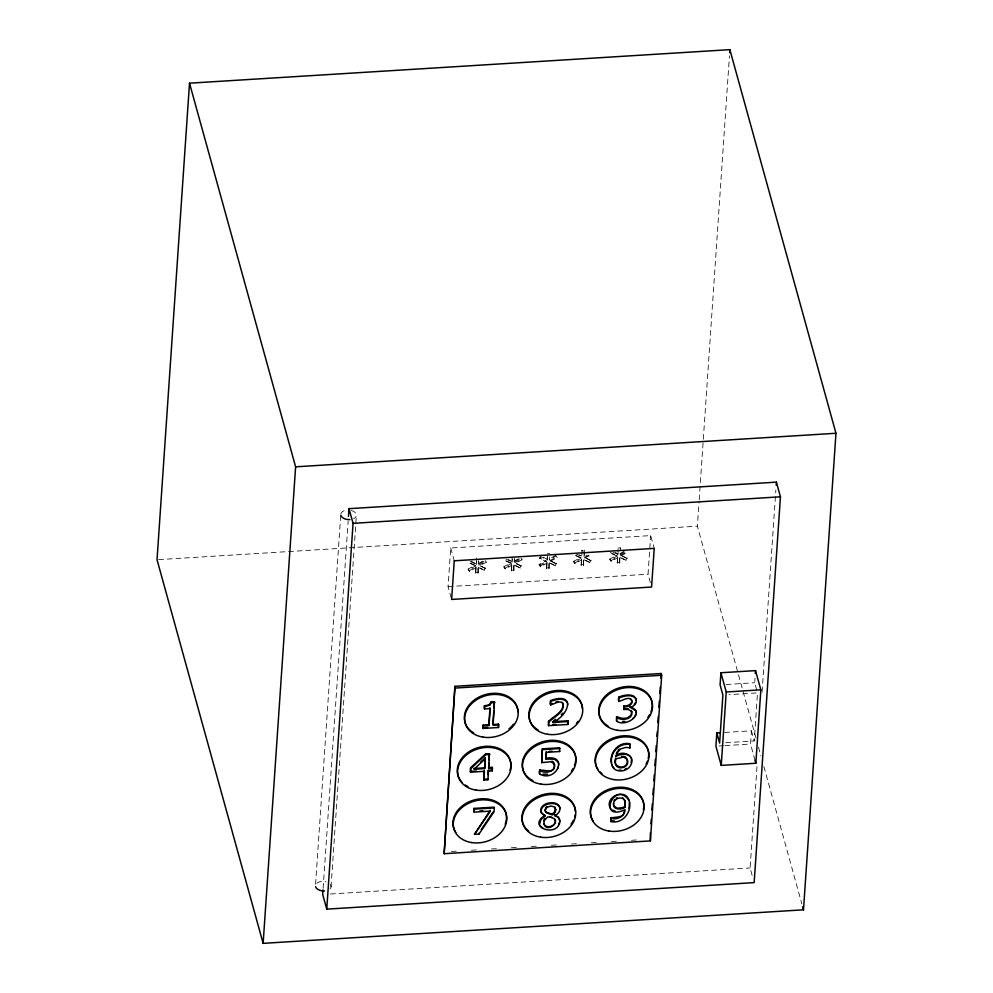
<?xml version="1.0" encoding="UTF-8"?>
<svg xmlns="http://www.w3.org/2000/svg" width="993" height="993" viewBox="0 0 993 993"><rect width="100%" height="100%" fill="white"/><g stroke="black" fill="none" stroke-linecap="round" stroke-linejoin="round"><path stroke-width="0.74" stroke-dasharray="4.96 3.72" d="M470.223 561.467L476.367 564.52L476.404 558.016M476.367 564.52L476.491 561.653M475.92 566.842L476.131 567.611L469.54 571.434L469.329 570.665L475.92 566.842L475.622 573.333L478.067 573.184L478.105 566.705L484.485 570.491L485.875 568.679L478.961 565.091L485.875 568.679M478.067 573.184L478.105 566.705M505.983 559.071L512.127 562.125L512.103 557.061M512.127 562.125L512.251 559.258M511.68 564.446L511.891 565.216L505.3 569.039L505.089 568.269L511.68 564.446L511.383 570.95L513.828 570.789L513.877 564.309L520.245 568.095L521.635 566.283L514.722 562.696L521.635 566.283M513.828 570.789L513.877 564.309M540.962 556.117L539.547 557.929L546.46 561.529L539.758 558.699L541.173 556.887L547.317 559.94L547.292 554.876M547.317 559.94L547.441 557.073M546.87 562.261L547.081 563.031L540.49 566.854L540.279 566.084L546.87 562.261L546.572 568.766L549.017 568.604L549.067 562.125L555.435 565.911L556.825 564.098L549.911 560.511L556.825 564.098M549.017 568.604L549.067 562.125M575.754 553.734L581.898 556.775L581.935 550.283L584.38 550.134L584.592 550.904L582.146 551.053L581.935 550.283M581.451 559.109L581.662 559.878L575.071 563.689L574.86 562.919L581.451 559.109L581.166 565.6L583.611 565.451L583.648 558.972L590.028 562.746L591.406 560.946L584.492 557.346L591.406 560.946M583.611 565.451L583.648 558.972M613.078 552.096L617.994 554.541L617.981 549.477M617.994 554.541L618.13 551.674M617.559 556.862L617.77 557.632L611.179 561.455L610.968 560.685L617.559 556.862L617.261 563.354L619.706 563.205L619.744 556.725L626.124 560.511L627.514 558.699L620.6 555.112L627.514 558.699M619.706 563.205L619.744 556.725M340.698 515.628L315.489 885.408A7.82 4.779 3.9 0 1 325.977 881.809M323.122 888.313L348.158 521.015M331.041 886.948L356.363 515.615M451.232 598.022L448.079 586.627L450.71 547.999L650.676 535.587L654.226 548.397M650.403 582.767L648.044 574.215L650.676 535.587M756.008 738.147L697.384 526.178L699.072 501.428M699.184 499.876L729.445 55.844M755.015 760.303L750.522 744.03L751.428 730.798L724.331 732.486M756.703 689.974L754.705 682.725L755.015 678.182M725.635 742.727L754.233 740.952L757.51 692.878L728.912 694.653M752.123 875.28L750.087 867.956L757.249 763.009M762.09 692.022L775.868 489.859M475.622 573.333L476.131 567.611M511.383 570.95L511.891 565.216M546.572 568.766L547.081 563.031M581.166 565.6L581.662 559.878M617.261 563.354L617.77 557.632M483.839 561.318L478.514 564.384L478.576 560.747M478.514 564.384L478.787 561.504M519.6 558.935L514.275 561.988L514.337 558.351M514.275 561.988L514.548 559.121M550.122 561.281L557.272 557.632L556.117 555.981L549.464 559.804L549.737 556.936M584.38 550.134L584.045 556.639L586.714 555.112M584.045 556.639L584.455 552.331M624.138 552.108L620.153 554.404L620.488 547.888L618.043 548.037L618.254 548.806M484.274 569.721L485.664 567.909M520.034 567.326L521.424 565.514M555.224 565.141L556.614 563.329M589.805 561.976L591.195 560.176M625.913 559.742L627.303 557.929M478.303 563.614L484.956 559.791M514.064 561.219L520.717 557.396M555.906 555.211L549.253 559.034L549.464 559.804M619.942 553.635L625.255 550.569M468.373 569.783L468.15 569.014L475.299 565.327L475.51 566.097L468.373 569.783L469.54 571.434M504.134 567.388L503.91 566.618L511.06 562.944L511.271 563.714L504.134 567.388L505.3 569.039M540.49 566.854L539.1 564.434L546.249 560.76M539.323 565.203L546.46 561.529M573.904 562.05L573.693 561.281L580.831 557.594L581.054 558.364L573.904 562.05L575.071 563.689M610 559.804L609.789 559.034L616.938 555.348L617.149 556.117L610 559.804L611.179 561.455M478.961 565.091L486.111 561.442L486.322 562.212L479.172 565.861M514.722 562.696L521.871 559.047L522.082 559.816L514.933 563.465M549.911 560.511L557.061 556.862L557.272 557.632M584.492 557.346L589.259 554.913M584.703 558.116L590.661 555.075M620.6 555.112L626.546 552.071M620.811 555.881L627.948 552.232M158.582 559.63L697.384 526.178M547.354 553.436L549.799 553.287M580.942 564.831L583.387 564.682M617.05 562.584L619.495 562.435M511.172 570.181L513.617 570.019M546.361 567.996L548.806 567.835M475.411 572.564L477.856 572.415M448.079 586.627L648.044 574.215M726.106 684.5L754.705 682.725M718.92 745.991L723.438 745.706M724.94 745.619L750.522 744.03M451.356 851.485L457.512 851.1M471.365 850.244L477.521 849.859M491.374 848.99L499.069 848.519M511.383 847.749L519.078 847.277M531.392 846.508L539.087 846.036M551.4 845.266L559.096 844.795M571.409 844.025L579.105 843.553M591.418 842.784L597.575 842.399M611.427 841.543L617.596 841.158M631.449 840.301L637.605 839.917M330.446 893.998L750.087 867.956M610.236 552.53L616.938 555.348M611.787 553.858L617.149 556.117M580.831 557.594L574.128 554.777L581.054 558.364M511.06 562.944L504.357 560.114L511.271 563.714M475.299 565.327L468.597 562.51L475.51 566.097M619.955 557.495L626.124 560.511M583.859 559.742L590.028 562.746M549.278 562.894L555.435 565.911M514.089 565.079L520.245 568.095M478.328 567.475L484.485 570.491M615.325 552.555L617.783 553.771M579.229 554.789L581.687 556.006M543.419 557.346L547.106 559.171M508.23 559.531L511.916 561.355M471.241 561.306L476.156 563.751M609.789 559.034L610.968 560.685M573.693 561.281L574.86 562.919M539.1 564.434L540.279 566.084M503.91 566.618L505.089 568.269M468.15 569.014L469.329 570.665M520.928 558.165L522.082 559.816M485.167 560.561L486.322 562.212M758.478 747.108L760.961 756.058M763.853 766.509L801.835 903.841M751.428 730.798L754.233 740.952M620.488 547.888L620.699 548.657M539.547 557.929L539.758 558.699M450.71 547.999L454.26 560.809M351.286 510.476A7.82 4.779 3.9 0 1 353.57 518.743M340.798 514.076A7.82 4.779 3.9 0 1 347.265 510.079M330.359 884.478A7.82 4.779 3.9 0 1 329.639 889.207"/><path stroke-width="1.49" d="M625.267 802.58L625.056 806.515L622.263 807.694L617.149 808.215L613.848 805.944M189.514 83.189L157.031 559.729L263.133 943.35L803.486 909.811L835.969 433.271L729.867 49.65L189.514 83.189L295.616 466.822L263.133 943.35M323.01 889.852L322.7 894.482L326.759 909.141L754.146 882.616L780.448 496.81L776.389 482.139L349.002 508.677L348.481 516.385M326.759 909.141L353.061 523.336L349.002 508.677M454.955 686.312L444.144 853.707L650.39 840.897L661.686 675.252L661.201 673.502L454.955 686.312L444.144 853.707M488.519 771.077L487.935 779.766L483.864 780.026L484.46 771.325L470.545 772.194L470.57 767.85L485.552 753.948L489.437 753.712L488.705 768.359L492.454 768.123L492.267 770.841L488.519 771.077L488.308 770.307L492.056 770.071L492.267 770.841M470.545 772.194L470.57 767.85M474.133 808.389L474.145 812.125L490.43 811.12L474.48 834.331L478.986 834.058L494.067 811.703L494.328 807.917L494.117 807.148L474.133 808.389L474.145 812.125M492.888 724.493L498.474 724.145L498.511 727.497L483.157 728.44L483.119 725.089L488.829 724.741L489.04 725.511L483.33 725.858L483.119 725.089M498.685 724.915L493.099 725.262L494.44 701.691L491.163 701.902L489.251 704.794L484.435 705.837L484.485 708.915L490.194 708.555L489.04 725.511M483.157 728.44L483.33 725.858M484.485 708.915L484.435 705.837M483.864 780.026L484.249 770.556M485.105 757.957L485.316 758.726L474.033 769.265L484.646 768.607L485.105 757.957L480.587 762.177M484.646 768.607L485.316 758.726M488.829 724.741L489.983 707.786M488.01 774.652L488.308 770.307M488.705 768.359L488.817 762.959M489.015 759.881L489.437 753.712M493 722.966L493.819 710.814M494.03 707.773L494.44 701.691M492.056 770.071L492.243 767.353L488.494 767.589M498.474 724.145L498.511 727.497M554.355 764.039C555.77 778.301 536.294 764.138 539.646 774.068C556.452 783.241 569.212 753.861 545.802 758.292L546.013 759.062L554.553 759.198L558.302 762.103M539.646 774.068L539.671 769.724M546.013 759.062L546.473 752.334L559.667 751.515L559.667 747.779L542.389 748.846L541.706 762.649L550.904 761.73L554.293 763.84M541.706 762.649L542.389 748.846M545.802 758.292L546.262 751.564M562.088 702.262L563.13 703.516C563.937 712.006 553.622 716.139 548.583 721.34L548.546 725.66L567.984 724.456L567.971 720.781L552.493 721.737M548.546 725.66L548.583 721.34M548.794 722.11C553.833 716.896 564.148 712.775 563.341 704.285L562.311 703.032C558.19 698.563 548.012 710.181 550.643 700.561C575.766 691.463 569.721 714.799 552.704 722.507L568.182 721.551M550.619 704.931L550.643 700.561M544.971 815.452C526.153 827.057 557.309 838.067 559.928 821.732C560.35 818.517 557.284 816.581 554.789 815.663C557.681 814.347 560.437 811.467 559.928 808.066C558.91 802.245 551.438 802.034 546.944 803.498A9.198 7.125 -15.5 0 0 542.563 806.192C539.435 809.034 540.8 814.409 544.983 815.352M567.971 720.781L567.984 724.456M631.647 711.509L631.089 715.059L627.439 718.001L622.599 718.448L616.628 716.797L616.591 721.154C626.347 728.068 646.753 712.105 629.959 706.83M616.591 721.154L616.628 716.797M630.418 698.538C634.924 702.336 627.675 706.929 623.765 705.911L623.976 706.681C627.886 707.699 635.135 703.106 630.629 699.308C626.372 695.299 616.256 706.631 618.825 697.111C624.225 694.666 636.141 692.518 636.389 701.319C634.304 710.243 625.056 703.963 635.756 710.74M618.8 701.468L618.825 697.111M610.807 808.91C604.327 799.799 618.974 789.907 626.67 796.237C635.408 806.701 624.734 824.922 610.993 821.559C608.523 813.652 624.001 821.261 624.46 810.871M610.993 821.559L610.993 817.537M631.548 711.298L628.209 709.412L623.79 709.499L623.765 705.911M623.79 709.499L623.976 706.681M631.176 757.845C628.097 752.669 620.551 753.675 616.094 756.393L617.286 752.657L620.762 748.871L625.888 747.369L629.996 747.791L629.996 743.769C617.82 741.188 607.952 754.295 612.073 765.553M650.328 833.015L650.39 840.897M650.961 823.818L651.271 819.213M651.904 810.015L652.314 803.883M652.947 794.673L653.369 788.541M653.89 780.87L654.3 774.739M654.933 765.529L655.355 759.397M655.876 751.726L656.286 745.594M656.919 736.396L657.229 731.791M657.862 722.581L658.285 716.45M658.905 707.252L659.327 701.108M659.849 693.449L660.271 687.305M660.891 678.107L661.201 673.502M729.656 52.741L729.867 49.65M716.809 732.958L715.916 746.177L721.228 765.404L755.834 763.257L760.849 689.837L755.524 670.61L720.918 672.757L720.086 684.872L722.892 695.026L719.615 743.099L716.809 732.958L719.826 732.76M721.228 765.404L726.231 691.984L720.918 672.757M755.325 673.639L755.524 670.61M776.191 485.229L776.389 482.139M629.028 808.451L629.45 802.245M615.722 758.044C611.167 768.619 628.941 770.605 627.228 759.782M631.225 762.698L631.486 758.789M491.163 701.902L490.182 705.067L484.646 706.606M557.718 768.445L558.376 766.782M616.368 753.637L617.075 751.887M635.011 715.928L635.669 714.389M558.786 823.991L559.431 822.539M543.816 820.119L544.611 818.617M614.084 800.817L614.63 799.787M481.282 829.552L493.024 812.175M490.219 810.35L474.48 834.331M634.217 704.322L635.619 702.535M618.006 750.385L619.185 749.119M545.529 807.805L546.709 806.539M632.777 718.584L634.043 717.331M470.794 768.619L485.763 754.717L489.648 754.481M561.268 714.662L562.919 713.148M553.511 720.943L555.571 719.342M550.407 704.161L552.009 703.367M616.243 798.211L617.249 797.689M624.87 769.314L626.595 768.47M619.036 697.88C624.138 696.031 631.821 693.747 635.868 698.662M550.854 701.331C555.906 699.444 564.074 697.148 567.537 702.845M556.018 701.852L558.314 701.492M295.616 466.822L835.969 433.271M353.061 523.336L780.448 496.81M455.439 688.05L661.686 675.252M491.374 702.672L494.663 702.461M726.231 691.984L760.849 689.837M618.589 700.698L619.049 701.455M623.579 708.729L627.998 708.642M616.839 717.567C622.251 721.365 634.639 719.069 631.337 710.529M482.946 727.67L487.551 727.385M552.816 724.605L555.807 724.431M542.6 749.616L559.878 748.548M549.191 751.391L552.133 751.205M473.822 768.495L484.435 767.837M470.334 771.424L476.516 771.04M539.894 770.494C545.84 774.602 558.215 770.891 553.573 762.314M483.653 779.257L487.712 778.996L487.935 779.766M474.344 809.158L494.328 807.917M479.855 810.996L482.809 810.809M611.216 818.306C617.261 820.255 624.671 816.42 625.081 809.705C596.917 822.353 614.27 779.282 629.152 800.507M614.332 820.913L610.782 820.789M547.577 774.23L543.159 774.118M622.524 721.452L624.882 721.415M618.924 770.146L620.96 770.158M621.444 756.294L624.547 756.529M630.22 744.539C619.458 742.367 609.826 752.371 611.551 763.021M615.027 810.996L612.209 809.99M550.085 816.867L551.959 817.438M554.566 814.992L558.562 817.251L559.717 820.963M551.885 761.246L552.853 761.73M542.972 828.361L539.683 825.233M622.599 797.714L624.945 800.755L625.267 807.284C621.295 810.065 612.607 810.102 613.525 803.349M625.404 756.927C635.024 767.986 611.477 773.758 615.933 758.801L623.79 757.1L627.142 759.397M612.818 766.782L614.158 768.297M559.518 806.875C556.949 802.828 551.239 803.101 547.155 804.268A9.198 7.125 -15.5 0 0 542.774 806.961L541.272 809.419L541.173 812.559L545.182 816.221L541.036 819.213L539.484 824.587M543.754 823.855C546.498 829.875 558.091 825.493 554.764 819.126M611.862 764.784C613.24 771.499 621.829 772.343 626.806 769.24A10.178 7.882 -15.5 0 0 630.716 765.231C636.066 755.636 622.81 749.69 615.883 755.623L616.094 756.393M625.156 801.512C623.058 794.586 611.825 798.769 613.761 805.559M802.654 906.82L803.486 909.811M755.015 760.303L755.834 763.257M629.972 706.582L630.17 707.599M629.996 747.791L629.587 747.034L629.798 747.803M611.204 817.524L611.427 818.294M550.631 704.149L550.842 704.918M559.456 750.745L559.667 751.515M554.578 814.893L554.777 815.762M539.969 769.699L540.18 770.469M492.243 767.353L492.454 768.123M485.552 753.948L485.763 754.717M478.775 833.288L478.986 834.058M555.385 807.396L554.789 811.715L552.133 814.198L546.535 812.224A4.58 3.55 -15.5 0 1 545.058 809.382M636.103 699.109L636.178 700.549M559.717 807.297L559.779 808.637M567.698 703.392L567.748 704.906M635.905 711.211L635.954 712.726M558.612 762.947L558.674 765.007M473.673 732.896A27.171 21.052 -15.5 0 1 479.805 696.676A27.171 21.052 -15.5 0 1 517.899 711.782M513.542 724.145A27.171 21.052 -15.5 0 1 508.987 728.862M538.181 730.029A27.171 21.052 -15.5 0 1 544.313 693.809A27.171 21.052 -15.5 0 1 582.407 708.915M578.063 721.278A27.171 21.052 -15.5 0 1 576.412 723.252M608.026 726.032A27.171 21.052 -15.5 0 1 603.036 698.675A27.171 21.052 -15.5 0 1 637.059 687.491A27.171 21.052 -15.5 0 1 650.924 711.931M649.621 714.662A27.171 21.052 -15.5 0 1 647.895 717.281M598.009 769.476A27.171 21.052 -15.5 0 1 618.13 736.558A27.171 21.052 -15.5 0 1 648.23 758.453M647.362 761.259A27.171 21.052 -15.5 0 1 646.058 763.989M601.957 773.659A27.171 21.052 -15.5 0 1 599.797 771.698M593.131 820.938A27.171 21.052 -15.5 0 1 613.24 788.02A27.171 21.052 -15.5 0 1 643.352 809.916M455.824 832.444A27.171 21.052 -15.5 0 1 477.683 799.191A27.171 21.052 -15.5 0 1 505.176 824.227M461.944 782.186A27.171 21.052 -15.5 0 1 476.839 747.99A27.171 21.052 -15.5 0 1 510.787 766.137M510.638 767.539A27.171 21.052 -15.5 0 1 509.992 770.369M467.976 786.58A27.171 21.052 -15.5 0 1 465.307 785.041M532.893 780.61A27.171 21.052 -15.5 0 1 525.918 753.389A27.171 21.052 -15.5 0 1 560.015 741.212A27.171 21.052 -15.5 0 1 574.413 765.789M573.11 768.52A27.171 21.052 -15.5 0 1 571.397 771.127M528.723 831.228A27.171 21.052 -15.5 0 1 538.963 795.989A27.171 21.052 -15.5 0 1 575.443 811.815M575.257 814.608A27.171 21.052 -15.5 0 1 574.612 817.438M573.52 820.193A27.171 21.052 -15.5 0 1 571.099 824.165M349.896 519.612A7.82 4.779 3.9 0 1 340.884 515.33M324.587 890.944A7.82 4.779 3.9 0 1 315.563 886.662M454.26 560.809L451.629 599.449L651.582 587.037L654.226 548.397L454.26 560.809M555.844 809.692L555 812.485L552.344 814.968L546.758 812.994A4.58 3.55 -15.5 0 1 545.269 810.151L546.92 807.309L550.767 806.055L554.628 806.949L555.844 809.692M544.027 820.888C543.01 837.335 567.611 818.493 547.664 816.916L544.027 820.888M483.094 737.141A27.171 21.052 -15.5 0 0 517.638 708.803A27.171 21.052 -15.5 0 0 473.549 701.952A27.171 21.052 -15.5 0 0 483.094 737.141M547.602 734.274A27.171 21.052 -15.5 0 0 582.159 705.936A27.171 21.052 -15.5 0 0 538.069 699.084A27.171 21.052 -15.5 0 0 547.602 734.274M617.447 730.277A27.171 21.052 -15.5 0 0 651.991 701.939A27.171 21.052 -15.5 0 0 607.902 695.088A27.171 21.052 -15.5 0 0 617.447 730.277M613.885 779.604A27.171 21.052 -15.5 0 0 648.429 751.267A27.171 21.052 -15.5 0 0 604.34 744.415A27.171 21.052 -15.5 0 0 613.885 779.604M609.007 831.067A27.171 21.052 -15.5 0 0 643.551 802.729A27.171 21.052 -15.5 0 0 599.462 795.877A27.171 21.052 -15.5 0 0 609.007 831.067M471.7 842.573A27.171 21.052 -15.5 0 0 506.244 814.235A27.171 21.052 -15.5 0 0 462.155 807.383A27.171 21.052 -15.5 0 0 471.7 842.573M476.019 790.105A27.171 21.052 -15.5 0 0 510.576 761.768A27.171 21.052 -15.5 0 0 466.487 754.916A27.171 21.052 -15.5 0 0 476.019 790.105M540.937 784.135A27.171 21.052 -15.5 0 0 575.481 755.797A27.171 21.052 -15.5 0 0 531.404 748.945A27.171 21.052 -15.5 0 0 540.937 784.135M540.639 837.173A27.171 21.052 -15.5 0 0 575.183 808.836A27.171 21.052 -15.5 0 0 531.106 801.984A27.171 21.052 -15.5 0 0 540.639 837.173"/></g></svg>
